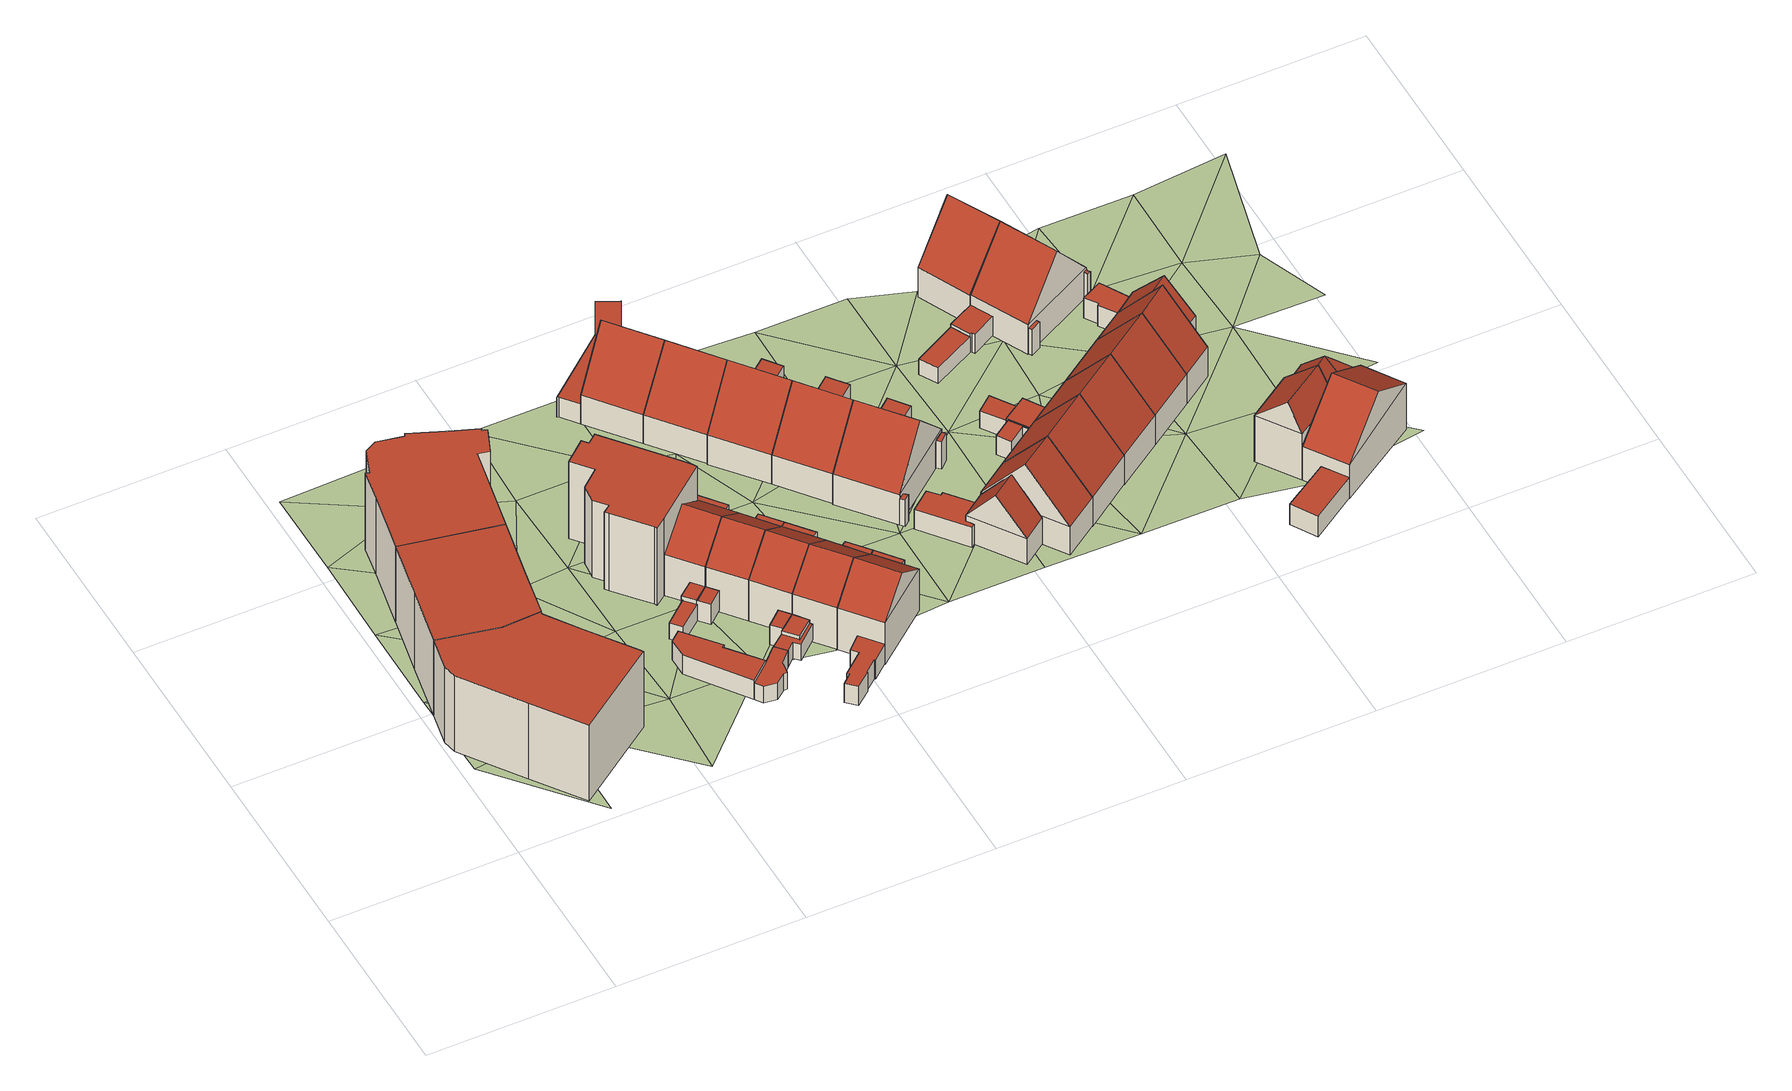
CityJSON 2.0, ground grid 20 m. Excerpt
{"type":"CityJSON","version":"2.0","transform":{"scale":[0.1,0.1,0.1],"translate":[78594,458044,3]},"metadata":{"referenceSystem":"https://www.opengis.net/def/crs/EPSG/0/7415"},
"CityObjects":{
"building1":{"type":"Building","attributes":{"roofType":"1000","RelativeEavesHeight":10,"RelativeRidgeHeight":10,"AbsoluteEavesHeight":14.43,"AbsoluteRidgeHeight":14.43,"validity":"0"},"geometry":[{"type":"Solid","lod":"2","boundaries":[[[[0,1,2,3]],[[1,4,5,2]],[[4,6,7,5]],[[6,8,9,7]],[[8,10,11,9]],[[10,12,13,11]],[[12,14,15,13]],[[14,16,17,15]],[[16,18,19,17]],[[18,20,21,19]],[[20,22,23,21]],[[22,0,3,23]],[[22,20,18,16,14,12,10,8,6,4,1,0]],[[3,2,5,7,9,11,13,15,17,19,21,23]]]],"semantics":{"surfaces":[{"type":"WallSurface"},{"type":"RoofSurface","Direction":0,"Slope":90},{"type":"GroundSurface"}],"values":[[0,0,0,0,0,0,0,0,0,0,0,0,1,2]]}}]},
"building2":{"type":"Building","attributes":{"roofType":"1000","RelativeEavesHeight":9.98,"RelativeRidgeHeight":9.98,"AbsoluteEavesHeight":14.43,"AbsoluteRidgeHeight":14.43,"validity":"0"},"geometry":[{"type":"Solid","lod":"2","boundaries":[[[[12,10,11,13]],[[10,8,9,11]],[[8,24,25,9]],[[24,26,27,25]],[[26,28,29,27]],[[28,30,31,29]],[[30,12,13,31]],[[30,28,26,24,8,10,12]],[[13,11,9,25,27,29,31]]]],"semantics":{"surfaces":[{"type":"WallSurface"},{"type":"RoofSurface","Direction":0,"Slope":90},{"type":"GroundSurface"}],"values":[[0,0,0,0,0,0,0,1,2]]}}]},
"building3":{"type":"Building","attributes":{"roofType":"1000","RelativeEavesHeight":10.15,"RelativeRidgeHeight":10.15,"AbsoluteEavesHeight":14.42,"AbsoluteRidgeHeight":14.42,"validity":"0"},"geometry":[{"type":"Solid","lod":"2","boundaries":[[[[28,26,32,33]],[[26,34,35,32]],[[34,36,37,35]],[[36,38,39,37]],[[38,40,41,39]],[[40,42,43,41]],[[42,44,45,43]],[[44,46,47,45]],[[46,48,49,47]],[[48,50,51,49]],[[50,52,53,51]],[[52,54,55,53]],[[54,56,57,55]],[[56,58,59,57]],[[58,60,61,59]],[[60,28,33,61]],[[60,58,56,54,52,50,48,46,44,42,40,38,36,34,26,28]],[[33,32,35,37,39,41,43,45,47,49,51,53,55,57,59,61]]]],"semantics":{"surfaces":[{"type":"WallSurface"},{"type":"RoofSurface","Direction":0,"Slope":90},{"type":"GroundSurface"}],"values":[[0,0,0,0,0,0,0,0,0,0,0,0,0,0,0,0,1,2]]}}]},
"building4":{"type":"Building","attributes":{"roofType":"1000","RelativeEavesHeight":2.51,"RelativeRidgeHeight":2.51,"AbsoluteEavesHeight":6.83,"AbsoluteRidgeHeight":6.83,"validity":"0"},"geometry":[{"type":"Solid","lod":"2","boundaries":[[[[62,63,64,65]],[[63,66,67,64]],[[66,68,69,67]],[[68,70,71,69]],[[70,72,73,71]],[[72,74,75,73]],[[74,62,65,75]],[[74,72,70,68,66,63,62]],[[65,64,67,69,71,73,75]]]],"semantics":{"surfaces":[{"type":"WallSurface"},{"type":"RoofSurface","Direction":0,"Slope":90},{"type":"GroundSurface"}],"values":[[0,0,0,0,0,0,0,1,2]]}}]},
"building5":{"type":"Building","attributes":{"roofType":"1000","RelativeEavesHeight":2.15,"RelativeRidgeHeight":2.15,"AbsoluteEavesHeight":6.47,"AbsoluteRidgeHeight":6.47,"validity":"0"},"geometry":[{"type":"Solid","lod":"2","boundaries":[[[[76,77,78,67]],[[77,79,80,78]],[[79,81,82,80]],[[81,83,84,82]],[[83,85,86,84]],[[85,87,88,86]],[[87,89,90,88]],[[89,91,69,90]],[[91,76,67,69]],[[91,89,87,85,83,81,79,77,76]],[[67,78,80,82,84,86,88,90,69]]]],"semantics":{"surfaces":[{"type":"WallSurface"},{"type":"RoofSurface","Direction":0,"Slope":90},{"type":"GroundSurface"}],"values":[[0,0,0,0,0,0,0,0,0,1,2]]}}]},
"building6":{"type":"Building","attributes":{"roofType":"1000","RelativeEavesHeight":10.14,"RelativeRidgeHeight":10.14,"AbsoluteEavesHeight":14.25,"AbsoluteRidgeHeight":14.25,"validity":"0"},"geometry":[{"type":"Solid","lod":"2","boundaries":[[[[92,93,94,95]],[[93,96,97,94]],[[96,98,99,97]],[[98,100,101,99]],[[100,102,103,101]],[[102,104,105,103]],[[104,106,107,105]],[[106,108,109,107]],[[108,110,111,109]],[[110,112,113,111]],[[112,114,115,113]],[[114,116,117,115]],[[116,118,119,117]],[[118,120,121,119]],[[120,122,123,121]],[[122,92,95,123]],[[122,120,118,116,114,112,110,108,106,104,102,100,98,96,93,92]],[[95,94,97,99,101,103,105,107,109,111,113,115,117,119,121,123]]]],"semantics":{"surfaces":[{"type":"WallSurface"},{"type":"RoofSurface","Direction":0,"Slope":90},{"type":"GroundSurface"}],"values":[[0,0,0,0,0,0,0,0,0,0,0,0,0,0,0,0,1,2]]}}]},
"building7":{"type":"Building","attributes":{"validity":"0"},"children":["building7-1","building7-2","building7-3","building7-4"]},
"building7-1":{"type":"BuildingPart","attributes":{"roofType":"1030","RelativeEavesHeight":5.42,"RelativeRidgeHeight":8.47,"AbsoluteEavesHeight":9.52,"AbsoluteRidgeHeight":12.57,"validity":"0"},"parents":["building7"],"geometry":[{"type":"Solid","lod":"2","boundaries":[[[[124,125,97,126]],[[125,127,128,97]],[[127,129,130,128]],[[129,124,126,130]],[[127,125,131]],[[124,129,132]],[[125,124,132,131]],[[129,127,131,132]],[[126,97,128,130]]]],"semantics":{"surfaces":[{"type":"WallSurface"},{"type":"RoofSurface","Direction":230.19,"Slope":52.15},{"type":"RoofSurface","Direction":50.75,"Slope":52.15},{"type":"GroundSurface"}],"values":[[0,0,0,0,0,0,1,2,3]]}}]},
"building7-2":{"type":"BuildingPart","attributes":{"roofType":"1000","RelativeEavesHeight":2.6,"RelativeRidgeHeight":2.6,"AbsoluteEavesHeight":6.88,"AbsoluteRidgeHeight":6.88,"validity":"0"},"parents":["building7"],"geometry":[{"type":"Solid","lod":"2","boundaries":[[[[133,134,135,136]],[[134,137,138,135]],[[137,139,140,138]],[[139,133,136,140]],[[139,137,134,133]],[[136,135,138,140]]]],"semantics":{"surfaces":[{"type":"WallSurface"},{"type":"RoofSurface","Direction":0,"Slope":90},{"type":"GroundSurface"}],"values":[[0,0,0,0,1,2]]}}]},
"building7-3":{"type":"BuildingPart","attributes":{"roofType":"1000","RelativeEavesHeight":2.12,"RelativeRidgeHeight":2.12,"AbsoluteEavesHeight":6.42,"AbsoluteRidgeHeight":6.42,"validity":"0"},"parents":["building7"],"geometry":[{"type":"Solid","lod":"2","boundaries":[[[[141,142,143,135]],[[142,144,145,143]],[[144,146,147,145]],[[146,141,135,147]],[[146,144,142,141]],[[135,143,145,147]]]],"semantics":{"surfaces":[{"type":"WallSurface"},{"type":"RoofSurface","Direction":0,"Slope":90},{"type":"GroundSurface"}],"values":[[0,0,0,0,1,2]]}}]},
"building7-4":{"type":"BuildingPart","attributes":{"roofType":"1000","RelativeEavesHeight":5.43,"RelativeRidgeHeight":5.43,"AbsoluteEavesHeight":9.52,"AbsoluteRidgeHeight":9.52,"validity":"0"},"parents":["building7"],"geometry":[{"type":"Solid","lod":"2","boundaries":[[[[148,149,95,94]],[[149,150,151,95]],[[150,152,153,151]],[[152,154,155,153]],[[154,127,128,155]],[[127,148,94,128]],[[127,154,152,150,149,148]],[[94,95,151,153,155,128]]]],"semantics":{"surfaces":[{"type":"WallSurface"},{"type":"RoofSurface","Direction":0,"Slope":90},{"type":"GroundSurface"}],"values":[[0,0,0,0,0,0,1,2]]}}]},
"building8":{"type":"Building","attributes":{"validity":"0"},"children":["building8-1","building8-2","building8-3"]},
"building8-1":{"type":"BuildingPart","attributes":{"roofType":"1000","RelativeEavesHeight":2.61,"RelativeRidgeHeight":2.61,"AbsoluteEavesHeight":6.88,"AbsoluteRidgeHeight":6.88,"validity":"0"},"parents":["building8"],"geometry":[{"type":"Solid","lod":"2","boundaries":[[[[156,157,158,159]],[[157,160,161,158]],[[160,133,136,161]],[[133,156,159,136]],[[133,160,157,156]],[[159,158,161,136]]]],"semantics":{"surfaces":[{"type":"WallSurface"},{"type":"RoofSurface","Direction":0,"Slope":90},{"type":"GroundSurface"}],"values":[[0,0,0,0,1,2]]}}]},
"building8-2":{"type":"BuildingPart","attributes":{"roofType":"1030","RelativeEavesHeight":5.43,"RelativeRidgeHeight":8.49,"AbsoluteEavesHeight":9.52,"AbsoluteRidgeHeight":12.57,"validity":"0"},"parents":["building8"],"geometry":[{"type":"Solid","lod":"2","boundaries":[[[[129,162,163,130]],[[162,164,165,163]],[[164,124,126,165]],[[124,129,130,126]],[[164,162,166]],[[129,124,132]],[[162,129,132,166]],[[124,164,166,132]],[[130,163,165,126]]]],"semantics":{"surfaces":[{"type":"WallSurface"},{"type":"RoofSurface","Direction":50.98,"Slope":51.94},{"type":"RoofSurface","Direction":230.83,"Slope":51.94},{"type":"GroundSurface"}],"values":[[0,0,0,0,0,0,1,2,3]]}}]},
"building8-3":{"type":"BuildingPart","attributes":{"roofType":"1000","RelativeEavesHeight":5.45,"RelativeRidgeHeight":5.45,"AbsoluteEavesHeight":9.52,"AbsoluteRidgeHeight":9.52,"validity":"0"},"parents":["building8"],"geometry":[{"type":"Solid","lod":"2","boundaries":[[[[167,168,169,170]],[[168,171,172,169]],[[171,162,163,172]],[[162,167,170,163]],[[162,171,168,167]],[[170,169,172,163]]]],"semantics":{"surfaces":[{"type":"WallSurface"},{"type":"RoofSurface","Direction":243.34,"Slope":90},{"type":"GroundSurface"}],"values":[[0,0,0,0,1,2]]}}]},
"building9":{"type":"Building","attributes":{"validity":"0"},"children":["building9-1","building9-2","building9-3"]},
"building9-1":{"type":"BuildingPart","attributes":{"roofType":"1000","RelativeEavesHeight":2.6,"RelativeRidgeHeight":2.6,"AbsoluteEavesHeight":6.83,"AbsoluteRidgeHeight":6.83,"validity":"0"},"parents":["building9"],"geometry":[{"type":"Solid","lod":"2","boundaries":[[[[173,174,175,176]],[[174,177,178,175]],[[177,179,180,178]],[[179,173,176,180]],[[179,177,174,173]],[[176,175,178,180]]]],"semantics":{"surfaces":[{"type":"WallSurface"},{"type":"RoofSurface","Direction":0,"Slope":90},{"type":"GroundSurface"}],"values":[[0,0,0,0,1,2]]}}]},
"building9-2":{"type":"BuildingPart","attributes":{"roofType":"1030","RelativeEavesHeight":5.44,"RelativeRidgeHeight":8.49,"AbsoluteEavesHeight":9.52,"AbsoluteRidgeHeight":12.57,"validity":"0"},"parents":["building9"],"geometry":[{"type":"Solid","lod":"2","boundaries":[[[[181,164,165,182]],[[164,162,163,165]],[[162,183,184,163]],[[183,181,182,184]],[[162,164,166]],[[181,183,185]],[[164,181,185,166]],[[183,162,166,185]],[[182,165,163,184]]]],"semantics":{"surfaces":[{"type":"WallSurface"},{"type":"RoofSurface","Direction":231.42,"Slope":51.97},{"type":"RoofSurface","Direction":51.17,"Slope":51.97},{"type":"GroundSurface"}],"values":[[0,0,0,0,0,0,1,2,3]]}}]},
"building9-3":{"type":"BuildingPart","attributes":{"roofType":"1000","RelativeEavesHeight":5.45,"RelativeRidgeHeight":5.45,"AbsoluteEavesHeight":9.52,"AbsoluteRidgeHeight":9.52,"validity":"0"},"parents":["building9"],"geometry":[{"type":"Solid","lod":"2","boundaries":[[[[171,186,187,172]],[[186,188,189,187]],[[188,162,163,189]],[[162,171,172,163]],[[162,188,186,171]],[[172,187,189,163]]]],"semantics":{"surfaces":[{"type":"WallSurface"},{"type":"RoofSurface","Direction":220.69,"Slope":90},{"type":"GroundSurface"}],"values":[[0,0,0,0,1,2]]}}]},
"building10":{"type":"Building","attributes":{"validity":"0"},"children":["building10-1","building10-2","building10-3","building10-4"]},
"building10-1":{"type":"BuildingPart","attributes":{"roofType":"1000","RelativeEavesHeight":2.58,"RelativeRidgeHeight":2.58,"AbsoluteEavesHeight":6.83,"AbsoluteRidgeHeight":6.83,"validity":"0"},"parents":["building10"],"geometry":[{"type":"Solid","lod":"2","boundaries":[[[[190,191,192,193]],[[191,179,180,192]],[[179,194,195,180]],[[194,190,193,195]],[[194,179,191,190]],[[193,192,180,195]]]],"semantics":{"surfaces":[{"type":"WallSurface"},{"type":"RoofSurface","Direction":0,"Slope":90},{"type":"GroundSurface"}],"values":[[0,0,0,0,1,2]]}}]},
"building10-2":{"type":"BuildingPart","attributes":{"roofType":"1000","RelativeEavesHeight":2.16,"RelativeRidgeHeight":2.16,"AbsoluteEavesHeight":6.43,"AbsoluteRidgeHeight":6.43,"validity":"0"},"parents":["building10"],"geometry":[{"type":"Solid","lod":"2","boundaries":[[[[196,197,198,199]],[[197,200,201,198]],[[200,202,80,201]],[[202,203,78,80]],[[203,204,205,78]],[[204,206,207,205]],[[206,208,209,207]],[[208,196,199,209]],[[208,206,204,203,202,200,197,196]],[[199,198,201,80,78,205,207,209]]]],"semantics":{"surfaces":[{"type":"WallSurface"},{"type":"RoofSurface","Direction":0,"Slope":90},{"type":"GroundSurface"}],"values":[[0,0,0,0,0,0,0,0,1,2]]}}]},
"building10-3":{"type":"BuildingPart","attributes":{"roofType":"1030","RelativeEavesHeight":5.47,"RelativeRidgeHeight":8.52,"AbsoluteEavesHeight":9.52,"AbsoluteRidgeHeight":12.57,"validity":"0"},"parents":["building10"],"geometry":[{"type":"Solid","lod":"2","boundaries":[[[[183,210,211,212]],[[210,213,214,211]],[[213,181,215,214]],[[181,183,212,215]],[[213,210,216]],[[183,181,185]],[[210,183,185,216]],[[181,213,216,185]],[[212,211,214,215]]]],"semantics":{"surfaces":[{"type":"WallSurface"},{"type":"RoofSurface","Direction":50.97,"Slope":51.97},{"type":"RoofSurface","Direction":230.83,"Slope":51.97},{"type":"GroundSurface"}],"values":[[0,0,0,0,0,0,1,2,3]]}}]},
"building10-4":{"type":"BuildingPart","attributes":{"roofType":"1000","RelativeEavesHeight":5.49,"RelativeRidgeHeight":5.49,"AbsoluteEavesHeight":9.52,"AbsoluteRidgeHeight":9.52,"validity":"0"},"parents":["building10"],"geometry":[{"type":"Solid","lod":"2","boundaries":[[[[217,218,219,220]],[[218,221,222,219]],[[221,210,211,222]],[[210,217,220,211]],[[210,221,218,217]],[[220,219,222,211]]]],"semantics":{"surfaces":[{"type":"WallSurface"},{"type":"RoofSurface","Direction":0,"Slope":90},{"type":"GroundSurface"}],"values":[[0,0,0,0,1,2]]}}]},
"building11":{"type":"Building","attributes":{"validity":"0"},"children":["building11-1","building11-2","building11-3"]},
"building11-1":{"type":"BuildingPart","attributes":{"roofType":"1030","RelativeEavesHeight":5.5,"RelativeRidgeHeight":8.55,"AbsoluteEavesHeight":9.52,"AbsoluteRidgeHeight":12.57,"validity":"0"},"parents":["building11"],"geometry":[{"type":"Solid","lod":"2","boundaries":[[[[223,224,225,226]],[[224,227,228,225]],[[227,213,214,228]],[[213,223,226,214]],[[227,224,229]],[[223,213,216]],[[224,223,216,229]],[[213,227,229,216]],[[226,225,228,214]]]],"semantics":{"surfaces":[{"type":"WallSurface"},{"type":"RoofSurface","Direction":51.04,"Slope":51.92},{"type":"RoofSurface","Direction":230.85,"Slope":51.92},{"type":"GroundSurface"}],"values":[[0,0,0,0,0,0,1,2,3]]}}]},
"building11-2":{"type":"BuildingPart","attributes":{"roofType":"1000","RelativeEavesHeight":2.48,"RelativeRidgeHeight":2.48,"AbsoluteEavesHeight":6.72,"AbsoluteRidgeHeight":6.72,"validity":"0"},"parents":["building11"],"geometry":[{"type":"Solid","lod":"2","boundaries":[[[[230,231,232,233]],[[231,234,235,232]],[[234,236,237,235]],[[236,238,239,237]],[[238,240,241,239]],[[240,242,243,241]],[[242,244,245,243]],[[244,246,247,245]],[[246,248,249,247]],[[248,250,251,249]],[[250,252,253,251]],[[252,230,233,253]],[[252,250,248,246,244,242,240,238,236,234,231,230]],[[233,232,235,237,239,241,243,245,247,249,251,253]]]],"semantics":{"surfaces":[{"type":"WallSurface"},{"type":"RoofSurface","Direction":0,"Slope":90},{"type":"GroundSurface"}],"values":[[0,0,0,0,0,0,0,0,0,0,0,0,1,2]]}}]},
"building11-3":{"type":"BuildingPart","attributes":{"roofType":"1000","RelativeEavesHeight":5.51,"RelativeRidgeHeight":5.51,"AbsoluteEavesHeight":9.52,"AbsoluteRidgeHeight":9.52,"validity":"0"},"parents":["building11"],"geometry":[{"type":"Solid","lod":"2","boundaries":[[[[221,254,255,222]],[[254,256,257,255]],[[256,223,226,257]],[[223,221,222,226]],[[223,256,254,221]],[[222,255,257,226]]]],"semantics":{"surfaces":[{"type":"WallSurface"},{"type":"RoofSurface","Direction":0,"Slope":90},{"type":"GroundSurface"}],"values":[[0,0,0,0,1,2]]}}]},
"building12":{"type":"Building","attributes":{"validity":"0"},"children":["building12-1","building12-2"]},
"building12-1":{"type":"BuildingPart","attributes":{"roofType":"1000","RelativeEavesHeight":2.58,"RelativeRidgeHeight":2.58,"AbsoluteEavesHeight":6.77,"AbsoluteRidgeHeight":6.77,"validity":"0"},"parents":["building12"],"geometry":[{"type":"Solid","lod":"2","boundaries":[[[[258,259,260,261]],[[259,262,263,260]],[[262,264,265,263]],[[264,266,267,265]],[[266,268,269,267]],[[268,270,271,269]],[[270,258,261,271]],[[270,268,266,264,262,259,258]],[[261,260,263,265,267,269,271]]]],"semantics":{"surfaces":[{"type":"WallSurface"},{"type":"RoofSurface","Direction":0,"Slope":90},{"type":"GroundSurface"}],"values":[[0,0,0,0,0,0,0,1,2]]}}]},
"building12-2":{"type":"BuildingPart","attributes":{"roofType":"1030","RelativeEavesHeight":3.74,"RelativeRidgeHeight":9.28,"AbsoluteEavesHeight":7.97,"AbsoluteRidgeHeight":13.51,"validity":"0"},"parents":["building12"],"geometry":[{"type":"Solid","lod":"2","boundaries":[[[[272,273,261,274]],[[273,275,271,261]],[[275,276,277,271]],[[276,272,274,277]],[[275,273,278]],[[272,276,279]],[[273,272,279,278]],[[276,275,278,279]],[[274,261,271,277]]]],"semantics":{"surfaces":[{"type":"WallSurface"},{"type":"RoofSurface","Direction":231.35,"Slope":40.85},{"type":"RoofSurface","Direction":51.27,"Slope":40.85},{"type":"GroundSurface"}],"values":[[0,0,0,0,0,0,1,2,3]]}}]},
"building13":{"type":"Building","attributes":{"roofType":"1030","RelativeEavesHeight":3.79,"RelativeRidgeHeight":9.33,"AbsoluteEavesHeight":7.97,"AbsoluteRidgeHeight":13.51,"validity":"0"},"geometry":[{"type":"Solid","lod":"2","boundaries":[[[[280,272,274,281]],[[272,276,277,274]],[[276,282,283,277]],[[282,280,281,283]],[[276,272,279]],[[280,282,284]],[[272,280,284,279]],[[282,276,279,284]],[[281,274,277,283]]]],"semantics":{"surfaces":[{"type":"WallSurface"},{"type":"RoofSurface","Direction":231.04,"Slope":40.87},{"type":"RoofSurface","Direction":51.14,"Slope":40.82},{"type":"GroundSurface"}],"values":[[0,0,0,0,0,0,1,2,3]]}}]},
"building14":{"type":"Building","attributes":{"validity":"0"},"children":["building14-1","building14-2"]},
"building14-1":{"type":"BuildingPart","attributes":{"roofType":"1030","RelativeEavesHeight":3.86,"RelativeRidgeHeight":9.4,"AbsoluteEavesHeight":7.97,"AbsoluteRidgeHeight":13.51,"validity":"0"},"parents":["building14"],"geometry":[{"type":"Solid","lod":"2","boundaries":[[[[285,280,286,287]],[[280,288,289,286]],[[288,290,291,289]],[[290,285,287,291]],[[288,280,284]],[[285,290,292]],[[280,285,292,284]],[[290,288,284,292]],[[287,286,289,291]]]],"semantics":{"surfaces":[{"type":"WallSurface"},{"type":"RoofSurface","Direction":231.05,"Slope":40.84},{"type":"RoofSurface","Direction":51.12,"Slope":40.84},{"type":"GroundSurface"}],"values":[[0,0,0,0,0,0,1,2,3]]}}]},
"building14-2":{"type":"BuildingPart","attributes":{"roofType":"1000","RelativeEavesHeight":2.45,"RelativeRidgeHeight":2.45,"AbsoluteEavesHeight":6.58,"AbsoluteRidgeHeight":6.58,"validity":"0"},"parents":["building14"],"geometry":[{"type":"Solid","lod":"2","boundaries":[[[[293,294,295,289]],[[294,296,297,295]],[[296,298,299,297]],[[298,293,289,299]],[[298,296,294,293]],[[289,295,297,299]]]],"semantics":{"surfaces":[{"type":"WallSurface"},{"type":"RoofSurface","Direction":0,"Slope":90},{"type":"GroundSurface"}],"values":[[0,0,0,0,1,2]]}}]},
"building15":{"type":"Building","attributes":{"validity":"0"},"children":["building15-1","building15-2"]},
"building15-1":{"type":"BuildingPart","attributes":{"roofType":"1000","RelativeEavesHeight":2.8,"RelativeRidgeHeight":2.8,"AbsoluteEavesHeight":6.9,"AbsoluteRidgeHeight":6.9,"validity":"0"},"parents":["building15"],"geometry":[{"type":"Solid","lod":"2","boundaries":[[[[300,301,302,291]],[[301,303,304,302]],[[303,305,306,304]],[[305,300,291,306]],[[305,303,301,300]],[[291,302,304,306]]]],"semantics":{"surfaces":[{"type":"WallSurface"},{"type":"RoofSurface","Direction":0,"Slope":90},{"type":"GroundSurface"}],"values":[[0,0,0,0,1,2]]}}]},
"building15-2":{"type":"BuildingPart","attributes":{"roofType":"1030","RelativeEavesHeight":3.88,"RelativeRidgeHeight":9.43,"AbsoluteEavesHeight":7.97,"AbsoluteRidgeHeight":13.51,"validity":"0"},"parents":["building15"],"geometry":[{"type":"Solid","lod":"2","boundaries":[[[[307,285,287,308]],[[285,290,291,287]],[[290,309,310,291]],[[309,307,308,310]],[[290,285,292]],[[307,309,311]],[[285,307,311,292]],[[309,290,292,311]],[[308,287,291,310]]]],"semantics":{"surfaces":[{"type":"WallSurface"},{"type":"RoofSurface","Direction":231.13,"Slope":40.75},{"type":"RoofSurface","Direction":51.19,"Slope":40.85},{"type":"GroundSurface"}],"values":[[0,0,0,0,0,0,1,2,3]]}}]},
"building16":{"type":"Building","attributes":{"validity":"0"},"children":["building16-1","building16-2","building16-3","building16-4"]},
"building16-1":{"type":"BuildingPart","attributes":{"roofType":"1000","RelativeEavesHeight":2.51,"RelativeRidgeHeight":2.51,"AbsoluteEavesHeight":6.58,"AbsoluteRidgeHeight":6.58,"validity":"0"},"parents":["building16"],"geometry":[{"type":"Solid","lod":"2","boundaries":[[[[312,313,314,310]],[[313,315,316,314]],[[315,317,318,316]],[[317,312,310,318]],[[317,315,313,312]],[[310,314,316,318]]]],"semantics":{"surfaces":[{"type":"WallSurface"},{"type":"RoofSurface","Direction":0,"Slope":90},{"type":"GroundSurface"}],"values":[[0,0,0,0,1,2]]}}]},
"building16-2":{"type":"BuildingPart","attributes":{"roofType":"1000","RelativeEavesHeight":3.49,"RelativeRidgeHeight":3.49,"AbsoluteEavesHeight":7.52,"AbsoluteRidgeHeight":7.52,"validity":"0"},"parents":["building16"],"geometry":[{"type":"Solid","lod":"2","boundaries":[[[[319,320,321,322]],[[320,323,324,321]],[[323,325,326,324]],[[325,319,322,326]],[[325,323,320,319]],[[322,321,324,326]]]],"semantics":{"surfaces":[{"type":"WallSurface"},{"type":"RoofSurface","Direction":0,"Slope":90},{"type":"GroundSurface"}],"values":[[0,0,0,0,1,2]]}}]},
"building16-3":{"type":"BuildingPart","attributes":{"roofType":"1000","RelativeEavesHeight":3.59,"RelativeRidgeHeight":3.59,"AbsoluteEavesHeight":7.62,"AbsoluteRidgeHeight":7.62,"validity":"0"},"parents":["building16"],"geometry":[{"type":"Solid","lod":"2","boundaries":[[[[327,328,329,330]],[[328,331,332,329]],[[331,333,334,332]],[[333,327,330,334]],[[333,331,328,327]],[[330,329,332,334]]]],"semantics":{"surfaces":[{"type":"WallSurface"},{"type":"RoofSurface","Direction":0,"Slope":90},{"type":"GroundSurface"}],"values":[[0,0,0,0,1,2]]}}]},
"building16-4":{"type":"BuildingPart","attributes":{"roofType":"1030","RelativeEavesHeight":3.93,"RelativeRidgeHeight":9.47,"AbsoluteEavesHeight":7.97,"AbsoluteRidgeHeight":13.51,"validity":"0"},"parents":["building16"],"geometry":[{"type":"Solid","lod":"2","boundaries":[[[[335,307,336,326]],[[307,309,337,336]],[[309,338,334,337]],[[338,335,326,334]],[[309,307,311]],[[335,338,339]],[[307,335,339,311]],[[338,309,311,339]],[[326,336,337,334]]]],"semantics":{"surfaces":[{"type":"WallSurface"},{"type":"RoofSurface","Direction":230.91,"Slope":40.71},{"type":"RoofSurface","Direction":50.83,"Slope":40.71},{"type":"GroundSurface"}],"values":[[0,0,0,0,0,0,1,2,3]]}}]},
"building17":{"type":"Building","attributes":{"validity":"0"},"children":["building17-1","building17-2","building17-3"]},
"building17-1":{"type":"BuildingPart","attributes":{"roofType":"1030","RelativeEavesHeight":3.4,"RelativeRidgeHeight":7.58,"AbsoluteEavesHeight":7.34,"AbsoluteRidgeHeight":11.52,"validity":"0"},"parents":["building17"],"geometry":[{"type":"Solid","lod":"2","boundaries":[[[[340,341,342,343]],[[341,344,345,342]],[[344,346,347,345]],[[346,340,343,347]],[[344,341,348]],[[340,346,349]],[[341,340,349,348]],[[346,344,348,349]],[[343,342,345,347]]]],"semantics":{"surfaces":[{"type":"WallSurface"},{"type":"RoofSurface","Direction":145.06,"Slope":38.12},{"type":"RoofSurface","Direction":325.24,"Slope":38.12},{"type":"GroundSurface"}],"values":[[0,0,0,0,0,0,1,2,3]]}}]},
"building17-2":{"type":"BuildingPart","attributes":{"roofType":"1030","RelativeEavesHeight":3.76,"RelativeRidgeHeight":9.65,"AbsoluteEavesHeight":7.64,"AbsoluteRidgeHeight":13.53,"validity":"0"},"parents":["building17"],"geometry":[{"type":"Solid","lod":"2","boundaries":[[[[350,351,352,353]],[[351,354,347,352]],[[354,355,356,347]],[[355,350,353,356]],[[354,351,357]],[[350,355,358]],[[351,350,358,357]],[[355,354,357,358]],[[353,352,347,356]]]],"semantics":{"surfaces":[{"type":"WallSurface"},{"type":"RoofSurface","Direction":145.42,"Slope":39.13},{"type":"RoofSurface","Direction":325.36,"Slope":39.13},{"type":"GroundSurface"}],"values":[[0,0,0,0,0,0,1,2,3]]}}]},
"building17-3":{"type":"BuildingPart","attributes":{"roofType":"1000","RelativeEavesHeight":2.57,"RelativeRidgeHeight":2.57,"AbsoluteEavesHeight":6.59,"AbsoluteRidgeHeight":6.59,"validity":"0"},"parents":["building17"],"geometry":[{"type":"Solid","lod":"2","boundaries":[[[[359,360,361,362]],[[360,363,364,361]],[[363,365,366,364]],[[365,367,368,366]],[[367,369,370,368]],[[369,371,372,370]],[[371,373,374,372]],[[373,359,362,374]],[[373,371,369,367,365,363,360,359]],[[362,361,364,366,368,370,372,374]]]],"semantics":{"surfaces":[{"type":"WallSurface"},{"type":"RoofSurface","Direction":0,"Slope":90},{"type":"GroundSurface"}],"values":[[0,0,0,0,0,0,0,0,1,2]]}}]},
"building18":{"type":"Building","attributes":{"validity":"0"},"children":["building18-1","building18-2"]},
"building18-1":{"type":"BuildingPart","attributes":{"roofType":"1030","RelativeEavesHeight":3.87,"RelativeRidgeHeight":9.76,"AbsoluteEavesHeight":7.64,"AbsoluteRidgeHeight":13.53,"validity":"0"},"parents":["building18"],"geometry":[{"type":"Solid","lod":"2","boundaries":[[[[375,350,376,377]],[[350,355,378,376]],[[355,379,380,378]],[[379,375,377,380]],[[355,350,358]],[[375,379,381]],[[350,375,381,358]],[[379,355,358,381]],[[377,376,378,380]]]],"semantics":{"surfaces":[{"type":"WallSurface"},{"type":"RoofSurface","Direction":145.37,"Slope":39.2},{"type":"RoofSurface","Direction":325.19,"Slope":39.2},{"type":"GroundSurface"}],"values":[[0,0,0,0,0,0,1,2,3]]}}]},
"building18-2":{"type":"BuildingPart","attributes":{"roofType":"1000","RelativeEavesHeight":2.51,"RelativeRidgeHeight":2.51,"AbsoluteEavesHeight":6.38,"AbsoluteRidgeHeight":6.38,"validity":"0"},"parents":["building18"],"geometry":[{"type":"Solid","lod":"2","boundaries":[[[[382,383,384,385]],[[383,386,387,384]],[[386,388,389,387]],[[388,390,391,389]],[[390,392,393,391]],[[392,382,385,393]],[[392,390,388,386,383,382]],[[385,384,387,389,391,393]]]],"semantics":{"surfaces":[{"type":"WallSurface"},{"type":"RoofSurface","Direction":0,"Slope":90},{"type":"GroundSurface"}],"values":[[0,0,0,0,0,0,1,2]]}}]},
"building19":{"type":"Building","attributes":{"validity":"0"},"children":["building19-1","building19-2","building19-3"]},
"building19-1":{"type":"BuildingPart","attributes":{"roofType":"1030","RelativeEavesHeight":3.93,"RelativeRidgeHeight":9.82,"AbsoluteEavesHeight":7.64,"AbsoluteRidgeHeight":13.53,"validity":"0"},"parents":["building19"],"geometry":[{"type":"Solid","lod":"2","boundaries":[[[[394,375,395,396]],[[375,379,397,395]],[[379,398,399,397]],[[398,394,396,399]],[[379,375,381]],[[394,398,400]],[[375,394,400,381]],[[398,379,381,400]],[[396,395,397,399]]]],"semantics":{"surfaces":[{"type":"WallSurface"},{"type":"RoofSurface","Direction":145.53,"Slope":39.07},{"type":"RoofSurface","Direction":325.68,"Slope":39.07},{"type":"GroundSurface"}],"values":[[0,0,0,0,0,0,1,2,3]]}}]},
"building19-2":{"type":"BuildingPart","attributes":{"roofType":"1000","RelativeEavesHeight":2.27,"RelativeRidgeHeight":2.27,"AbsoluteEavesHeight":6.17,"AbsoluteRidgeHeight":6.17,"validity":"0"},"parents":["building19"],"geometry":[{"type":"Solid","lod":"2","boundaries":[[[[401,402,403,404]],[[402,405,406,403]],[[405,407,408,406]],[[407,401,404,408]],[[407,405,402,401]],[[404,403,406,408]]]],"semantics":{"surfaces":[{"type":"WallSurface"},{"type":"RoofSurface","Direction":0,"Slope":90},{"type":"GroundSurface"}],"values":[[0,0,0,0,1,2]]}}]},
"building19-3":{"type":"BuildingPart","attributes":{"roofType":"1010","RelativeEavesHeight":2.66,"RelativeRidgeHeight":2.66,"AbsoluteEavesHeight":6.49,"AbsoluteRidgeHeight":6.49,"validity":"0"},"parents":["building19"],"geometry":[{"type":"Solid","lod":"2","boundaries":[[[[409,410,411,380]],[[410,412,413,411]],[[412,414,415,413]],[[414,409,380,415]],[[414,412,410,409]],[[380,411,413,415]]]],"semantics":{"surfaces":[{"type":"WallSurface"},{"type":"RoofSurface","Direction":0,"Slope":90},{"type":"GroundSurface"}],"values":[[0,0,0,0,1,2]]}}]},
"building20":{"type":"Building","attributes":{"validity":"0"},"children":["building20-1","building20-2","building20-3","building20-4","building20-5"]},
"building20-1":{"type":"BuildingPart","attributes":{"roofType":"1030","RelativeEavesHeight":3.94,"RelativeRidgeHeight":9.87,"AbsoluteEavesHeight":7.64,"AbsoluteRidgeHeight":13.56,"validity":"0"},"parents":["building20"],"geometry":[{"type":"Solid","lod":"2","boundaries":[[[[416,417,418,419]],[[417,420,421,418]],[[420,422,423,421]],[[422,416,419,423]],[[420,417,424]],[[416,422,425]],[[417,416,425,424]],[[422,420,424,425]],[[419,418,421,423]]]],"semantics":{"surfaces":[{"type":"WallSurface"},{"type":"RoofSurface","Direction":243.61,"Slope":37.99},{"type":"RoofSurface","Direction":63.51,"Slope":37.99},{"type":"GroundSurface"}],"values":[[0,0,0,0,0,0,1,2,3]]}}]},
"building20-2":{"type":"BuildingPart","attributes":{"roofType":"1000","RelativeEavesHeight":3.71,"RelativeRidgeHeight":3.71,"AbsoluteEavesHeight":7.42,"AbsoluteRidgeHeight":7.42,"validity":"0"},"parents":["building20"],"geometry":[{"type":"Solid","lod":"2","boundaries":[[[[426,427,428,429]],[[427,430,431,428]],[[430,432,433,431]],[[432,434,423,433]],[[434,426,429,423]],[[434,432,430,427,426]],[[429,428,431,433,423]]]],"semantics":{"surfaces":[{"type":"WallSurface"},{"type":"RoofSurface","Direction":0,"Slope":90},{"type":"GroundSurface"}],"values":[[0,0,0,0,0,1,2]]}}]},
"building20-3":{"type":"BuildingPart","attributes":{"roofType":"1000","RelativeEavesHeight":2.04,"RelativeRidgeHeight":2.04,"AbsoluteEavesHeight":5.87,"AbsoluteRidgeHeight":5.87,"validity":"0"},"parents":["building20"],"geometry":[{"type":"Solid","lod":"2","boundaries":[[[[435,436,437,438]],[[436,439,440,437]],[[439,441,442,440]],[[441,435,438,442]],[[441,439,436,435]],[[438,437,440,442]]]],"semantics":{"surfaces":[{"type":"WallSurface"},{"type":"RoofSurface","Direction":0,"Slope":90},{"type":"GroundSurface"}],"values":[[0,0,0,0,1,2]]}}]},
"building20-4":{"type":"BuildingPart","attributes":{"roofType":"1000","RelativeEavesHeight":2.48,"RelativeRidgeHeight":2.48,"AbsoluteEavesHeight":6.27,"AbsoluteRidgeHeight":6.27,"validity":"0"},"parents":["building20"],"geometry":[{"type":"Solid","lod":"2","boundaries":[[[[443,444,445,446]],[[444,447,448,445]],[[447,449,450,448]],[[449,451,438,450]],[[451,452,442,438]],[[452,443,446,442]],[[452,451,449,447,444,443]],[[446,445,448,450,438,442]]]],"semantics":{"surfaces":[{"type":"WallSurface"},{"type":"RoofSurface","Direction":0,"Slope":90},{"type":"GroundSurface"}],"values":[[0,0,0,0,0,0,1,2]]}}]},
"building20-5":{"type":"BuildingPart","attributes":{"roofType":"1000","RelativeEavesHeight":3.4,"RelativeRidgeHeight":3.4,"AbsoluteEavesHeight":7.21,"AbsoluteRidgeHeight":7.21,"validity":"0"},"parents":["building20"],"geometry":[{"type":"Solid","lod":"2","boundaries":[[[[453,454,455,456]],[[454,457,458,455]],[[457,459,460,458]],[[459,453,456,460]],[[459,457,454,453]],[[456,455,458,460]]]],"semantics":{"surfaces":[{"type":"WallSurface"},{"type":"RoofSurface","Direction":0,"Slope":90},{"type":"GroundSurface"}],"values":[[0,0,0,0,1,2]]}}]},
"building21":{"type":"Building","attributes":{"roofType":"1030","RelativeEavesHeight":3.94,"RelativeRidgeHeight":9.82,"AbsoluteEavesHeight":7.64,"AbsoluteRidgeHeight":13.53,"validity":"0"},"geometry":[{"type":"Solid","lod":"2","boundaries":[[[[461,394,396,462]],[[394,398,399,396]],[[398,463,464,399]],[[463,461,462,464]],[[398,394,400]],[[461,463,465]],[[394,461,465,400]],[[463,398,400,465]],[[462,396,399,464]]]],"semantics":{"surfaces":[{"type":"WallSurface"},{"type":"RoofSurface","Direction":145.51,"Slope":39.05},{"type":"RoofSurface","Direction":325.45,"Slope":39.05},{"type":"GroundSurface"}],"values":[[0,0,0,0,0,0,1,2,3]]}}]},
"building22":{"type":"Building","attributes":{"roofType":"1030","RelativeEavesHeight":3.94,"RelativeRidgeHeight":9.87,"AbsoluteEavesHeight":7.64,"AbsoluteRidgeHeight":13.56,"validity":"0"},"geometry":[{"type":"Solid","lod":"2","boundaries":[[[[466,467,468,469]],[[467,470,471,468]],[[470,420,421,471]],[[420,466,469,421]],[[470,467,472]],[[466,420,424]],[[467,466,424,472]],[[420,470,472,424]],[[469,468,471,421]]]],"semantics":{"surfaces":[{"type":"WallSurface"},{"type":"RoofSurface","Direction":243.57,"Slope":38.4},{"type":"RoofSurface","Direction":63.31,"Slope":38.05},{"type":"GroundSurface"}],"values":[[0,0,0,0,0,0,1,2,3]]}}]},
"building23":{"type":"Building","attributes":{"validity":"0"},"children":["building23-1","building23-2","building23-3"]},
"building23-1":{"type":"BuildingPart","attributes":{"roofType":"1000","RelativeEavesHeight":2.64,"RelativeRidgeHeight":2.64,"AbsoluteEavesHeight":6.37,"AbsoluteRidgeHeight":6.37,"validity":"0"},"parents":["building23"],"geometry":[{"type":"Solid","lod":"2","boundaries":[[[[473,474,475,476]],[[474,477,478,475]],[[477,479,480,478]],[[479,481,482,480]],[[481,483,484,482]],[[483,485,486,484]],[[485,487,488,486]],[[487,473,476,488]],[[487,485,483,481,479,477,474,473]],[[476,475,478,480,482,484,486,488]]]],"semantics":{"surfaces":[{"type":"WallSurface"},{"type":"RoofSurface","Direction":0,"Slope":90},{"type":"GroundSurface"}],"values":[[0,0,0,0,0,0,0,0,1,2]]}}]},
"building23-2":{"type":"BuildingPart","attributes":{"roofType":"1030","RelativeEavesHeight":3.94,"RelativeRidgeHeight":9.83,"AbsoluteEavesHeight":7.64,"AbsoluteRidgeHeight":13.53,"validity":"0"},"parents":["building23"],"geometry":[{"type":"Solid","lod":"2","boundaries":[[[[489,461,462,490]],[[461,463,464,462]],[[463,491,492,464]],[[491,489,490,492]],[[463,461,465]],[[489,491,493]],[[461,489,493,465]],[[491,463,465,493]],[[490,462,464,492]]]],"semantics":{"surfaces":[{"type":"WallSurface"},{"type":"RoofSurface","Direction":145.52,"Slope":39.09},{"type":"RoofSurface","Direction":325.42,"Slope":39.09},{"type":"GroundSurface"}],"values":[[0,0,0,0,0,0,1,2,3]]}}]},
"building23-3":{"type":"BuildingPart","attributes":{"roofType":"1030","RelativeEavesHeight":3.89,"RelativeRidgeHeight":7.58,"AbsoluteEavesHeight":7.64,"AbsoluteRidgeHeight":11.33,"validity":"0"},"parents":["building23"],"geometry":[{"type":"Solid","lod":"2","boundaries":[[[[494,495,496,497]],[[495,491,498,496]],[[491,499,500,498]],[[499,494,497,500]],[[491,495,501]],[[494,499,502]],[[495,494,502,501]],[[499,491,501,502]],[[497,496,498,500]]]],"semantics":{"surfaces":[{"type":"WallSurface"},{"type":"RoofSurface","Direction":145.66,"Slope":41.76},{"type":"RoofSurface","Direction":325.47,"Slope":41.76},{"type":"GroundSurface"}],"values":[[0,0,0,0,0,0,1,2,3]]}}]},
"building24":{"type":"Building","attributes":{"validity":"0"},"children":["building24-1","building24-2"]},
"building24-1":{"type":"BuildingPart","attributes":{"roofType":"1030","RelativeEavesHeight":5.31,"RelativeRidgeHeight":9.63,"AbsoluteEavesHeight":9.07,"AbsoluteRidgeHeight":13.39,"validity":"0"},"parents":["building24"],"geometry":[{"type":"Solid","lod":"2","boundaries":[[[[503,504,505,506]],[[504,507,508,505]],[[507,509,510,508]],[[509,503,506,510]],[[507,504,511]],[[503,509,512]],[[504,503,512,511]],[[509,507,511,512]],[[506,505,508,510]]]],"semantics":{"surfaces":[{"type":"WallSurface"},{"type":"RoofSurface","Direction":56.98,"Slope":56.54},{"type":"RoofSurface","Direction":236.14,"Slope":45.75},{"type":"GroundSurface"}],"values":[[0,0,0,0,0,0,1,2,3]]}}]},
"building24-2":{"type":"BuildingPart","attributes":{"roofType":"1000","RelativeEavesHeight":2.75,"RelativeRidgeHeight":2.75,"AbsoluteEavesHeight":6.62,"AbsoluteRidgeHeight":6.62,"validity":"0"},"parents":["building24"],"geometry":[{"type":"Solid","lod":"2","boundaries":[[[[513,514,515,516]],[[514,517,518,515]],[[517,519,520,518]],[[519,513,516,520]],[[519,517,514,513]],[[516,515,518,520]]]],"semantics":{"surfaces":[{"type":"WallSurface"},{"type":"RoofSurface","Direction":0,"Slope":90},{"type":"GroundSurface"}],"values":[[0,0,0,0,1,2]]}}]},
"building25":{"type":"Building","attributes":{"validity":"0"},"children":["building25-1","building25-2","building25-3"]},
"building25-1":{"type":"BuildingPart","attributes":{"roofType":"1120","RelativeEavesHeight":6.15,"RelativeRidgeHeight":9.54,"AbsoluteEavesHeight":9.9,"AbsoluteRidgeHeight":13.29,"validity":"0"},"parents":["building25"],"geometry":[{"type":"Solid","lod":"2","boundaries":[[[[521,522,523,524]],[[522,525,526,523]],[[525,527,528,526]],[[527,521,524,528]],[[522,521,529]],[[525,522,529]],[[527,525,529]],[[521,527,529]],[[524,523,526,528]]]],"semantics":{"surfaces":[{"type":"WallSurface"},{"type":"RoofSurface","Direction":11.36,"Slope":38.72},{"type":"RoofSurface","Direction":57.6,"Slope":41.05},{"type":"RoofSurface","Direction":148.07,"Slope":27.93},{"type":"RoofSurface","Direction":236.95,"Slope":-14.62},{"type":"GroundSurface"}],"values":[[0,0,0,0,1,2,3,4,5]]}}]},
"building25-2":{"type":"BuildingPart","attributes":{"roofType":"1030","RelativeEavesHeight":6.13,"RelativeRidgeHeight":9.53,"AbsoluteEavesHeight":9.9,"AbsoluteRidgeHeight":13.29,"validity":"0"},"parents":["building25"],"geometry":[{"type":"Solid","lod":"2","boundaries":[[[[530,531,532,533]],[[531,534,535,532]],[[534,536,510,535]],[[536,530,533,510]],[[534,531,537]],[[530,536,538]],[[531,530,538,537]],[[536,534,537,538]],[[533,532,535,510]]]],"semantics":{"surfaces":[{"type":"WallSurface"},{"type":"RoofSurface","Direction":326.14,"Slope":46.18},{"type":"RoofSurface","Direction":147.38,"Slope":25.93},{"type":"GroundSurface"}],"values":[[0,0,0,0,0,0,1,2,3]]}}]},
"building25-3":{"type":"BuildingPart","attributes":{"roofType":"1130","RelativeEavesHeight":6.15,"RelativeRidgeHeight":9.54,"AbsoluteEavesHeight":9.9,"AbsoluteRidgeHeight":13.29,"validity":"0"},"parents":["building25"],"geometry":[{"type":"Solid","lod":"2","boundaries":[[[[539,521,524,540]],[[521,527,528,524]],[[527,534,535,528]],[[534,539,540,535]],[[527,521,529]],[[539,534,537]],[[521,539,537,529]],[[534,527,529,537]],[[540,524,528,535]]]],"semantics":{"surfaces":[{"type":"WallSurface"},{"type":"RoofSurface","Direction":56.95,"Slope":14.62},{"type":"RoofSurface","Direction":325.27,"Slope":40.79},{"type":"RoofSurface","Direction":146.79,"Slope":27.54},{"type":"GroundSurface"}],"values":[[0,0,0,0,1,0,2,3,4]]}}]},
"terrain1":{"type":"TINRelief","attributes":{"validity":"0"},"geometry":[{"type":"CompositeSurface","lod":"2","boundaries":[[[541,542,543]],[[542,544,543]],[[545,541,546]],[[541,543,546]],[[547,545,548]],[[549,547,550]],[[545,546,548]],[[546,543,551]],[[543,552,551]],[[547,548,550]],[[549,550,553]],[[548,546,554]],[[546,551,554]],[[551,552,555]],[[550,548,556]],[[548,554,557]],[[553,550,558]],[[548,557,556]],[[554,551,559]],[[557,554,559]],[[550,556,558]],[[551,555,559]],[[556,557,560]],[[557,559,561]],[[558,556,560]],[[557,561,560]],[[559,555,562]],[[555,563,562]],[[561,559,562]],[[558,560,564]],[[560,561,565]],[[564,560,565]],[[561,562,566]],[[561,566,565]],[[562,563,567]],[[564,565,568]],[[566,562,569]],[[562,567,569]],[[565,566,570]],[[568,565,570]],[[566,569,571]],[[566,571,570]],[[569,567,572]],[[568,570,573]],[[567,574,572]],[[571,569,575]],[[569,572,575]],[[570,571,576]],[[573,570,576]],[[572,574,577]],[[571,575,576]],[[575,572,578]],[[573,576,579]],[[572,577,578]],[[576,575,580]],[[575,578,581]],[[579,576,582]],[[575,581,580]],[[576,580,582]],[[578,577,583]],[[581,578,583]],[[577,584,583]],[[580,581,585]],[[581,583,585]],[[582,580,586]],[[580,585,587]],[[583,584,588]],[[584,589,588]],[[580,587,586]],[[585,583,590]],[[583,588,590]],[[587,585,591]],[[588,589,592]],[[585,590,591]],[[586,587,593]],[[587,591,593]],[[590,588,594]],[[591,590,595]],[[590,596,595]],[[593,591,597]],[[591,595,597]]]}]}
},
"vertices":[
[87,24,114],[50,76,114],[50,76,14],[87,24,14],[5,140,114],[5,140,14],[2,155,114],[2,155,14],[9,191,114],[9,191,14],[74,177,114],[74,177,14],[116,179,114],[116,179,14],[115,176,114],[115,176,14],[140,140,114],[140,140,14],[175,91,114],[175,91,14],[176,89,114],[176,89,14],[177,88,114],[177,88,14],
[21,254,114],[21,254,14],[34,318,114],[34,318,14],[139,297,114],[139,297,14],[126,233,114],[126,233,14],
[34,318,13],[139,297,13],[47,383,114],[47,383,13],[53,417,114],[53,417,13],[57,416,114],[57,416,13],[67,443,114],[67,443,13],[80,450,114],[80,450,13],[108,444,114],[108,444,13],[110,447,114],[110,447,13],[153,429,114],[153,429,13],[177,420,114],[177,420,13],[176,418,114],[176,418,13],[181,416,114],[181,416,13],[170,389,114],[170,389,13],[158,392,114],[158,392,13],[152,362,114],[152,362,13],
[283,129,38],[280,127,38],[280,127,13],[283,129,13],[308,93,38],[308,93,13],[286,74,38],[286,74,13],[242,135,38],[242,135,13],[242,156,38],[242,156,13],[253,165,38],[253,165,13],
[308,93,35],[324,109,35],[324,109,13],[334,98,35],[334,98,13],[322,85,35],[322,85,13],[320,72,35],[320,72,13],[316,72,35],[316,72,13],[306,64,35],[306,64,13],[292,66,35],[292,66,13],[286,74,35],
[331,289,113],[334,284,113],[334,284,11],[331,289,11],[275,237,113],[275,237,11],[263,228,113],[263,228,11],[262,231,113],[262,231,11],[232,266,113],[232,266,11],[229,270,113],[229,270,11],[237,276,113],[237,276,11],[226,289,113],[226,289,11],[228,308,113],[228,308,11],[247,324,113],[247,324,11],[230,345,113],[230,345,11],[253,364,113],[253,364,11],[258,358,113],[258,358,11],[268,366,113],[268,366,11],[320,303,113],[320,303,11],
[302,205,65],[275,237,65],[302,205,11],[337,286,65],[337,286,11],[363,254,65],[363,254,11],[306,262,96],[332,230,96],
[302,205,39],[287,192,39],[287,192,13],[302,205,13],[276,204,39],[276,204,13],[292,217,39],[292,217,13],
[287,192,34],[261,171,34],[261,171,13],[252,182,34],[252,182,13],[277,203,34],[277,203,13],
[334,284,65],[331,289,65],[338,294,65],[338,294,11],[359,268,65],[359,268,11],[354,264,65],[354,264,11],
[311,194,39],[296,181,39],[296,181,13],[311,194,13],[286,192,39],[286,192,13],
[390,220,65],[390,220,11],[330,171,65],[330,171,11],[360,195,96],
[373,241,65],[378,245,65],[378,245,11],[373,241,11],[395,224,65],[395,224,11],
[342,123,38],[333,133,38],[333,133,12],[342,123,12],[349,147,38],[349,147,12],[358,136,38],[358,136,12],
[358,136,65],[358,136,11],[419,185,65],[419,185,11],[388,160,96],
[416,198,65],[416,198,11],[411,195,65],[411,195,11],
[351,107,38],[339,121,38],[339,121,12],[351,107,12],[369,122,38],[369,122,12],
[371,119,34],[349,100,34],[349,100,13],[371,119,13],[343,106,34],[343,106,13],[334,98,34],[324,109,34],[339,121,34],[339,121,13],[351,107,34],[351,107,13],[369,122,34],[369,122,13],
[447,149,65],[447,149,10],[419,185,10],[387,100,65],[387,100,10],[358,136,10],[417,125,96],
[429,172,65],[434,175,65],[434,175,10],[429,172,10],[452,153,65],[452,153,10],
[448,149,65],[479,111,65],[479,111,10],[448,149,10],[418,62,65],[418,62,10],[448,86,96],
[418,62,37],[400,47,37],[400,47,12],[418,62,12],[399,48,37],[399,48,12],[386,37,37],[386,37,12],[386,36,37],[386,36,12],[370,23,37],[370,23,12],[360,33,37],[360,33,12],[370,42,37],[370,42,12],[368,44,37],[368,44,12],[391,63,37],[391,63,12],[385,70,37],[385,70,12],[400,84,37],[400,84,12],
[472,128,65],[472,128,10],[468,125,65],[468,125,10],
[309,474,38],[295,491,38],[295,491,12],[309,474,12],[293,492,38],[293,492,12],[363,550,38],[363,550,12],[383,589,38],[383,589,12],[405,578,38],[405,578,12],[383,535,38],[383,535,12],
[349,424,50],[309,474,50],[349,424,12],[383,535,50],[424,484,50],[424,484,12],[346,505,105],[387,454,105],
[390,373,50],[390,373,12],[464,434,50],[464,434,12],[427,404,105],
[432,322,50],[390,373,11],[432,322,11],[465,434,50],[465,434,11],[506,382,50],[506,382,11],[469,352,105],
[465,434,36],[488,452,36],[488,452,11],[502,434,36],[502,434,11],[479,415,36],[479,415,11],
[506,382,39],[529,401,39],[529,401,11],[545,381,39],[545,381,11],[522,362,39],[522,362,11],
[471,273,50],[471,273,11],[546,333,50],[546,333,11],[508,303,105],
[546,333,36],[569,352,36],[569,352,11],[584,332,36],[584,332,11],[561,314,36],[561,314,11],
[520,225,45],[524,221,45],[524,221,10],[520,225,10],[518,216,45],[518,216,10],[514,220,45],[514,220,10],
[592,276,46],[583,268,46],[583,268,10],[592,276,10],[579,272,46],[579,272,10],[589,280,46],[589,280,10],
[514,220,50],[471,273,10],[546,333,10],[589,280,50],[551,250,105],
[622,138,43],[597,120,43],[597,120,9],[622,138,9],[560,174,43],[560,174,9],[585,192,43],[585,192,9],[578,147,85],[604,165,85],
[675,138,46],[639,113,46],[639,113,9],[675,138,9],[585,192,46],[621,217,46],[621,217,9],[612,153,105],[648,177,105],
[560,174,36],[565,166,36],[565,166,10],[560,174,10],[561,163,36],[561,163,10],[524,209,36],[524,209,10],[545,226,36],[545,226,10],[555,215,36],[555,215,10],[558,217,36],[558,217,10],[581,189,36],[581,189,10],
[727,174,46],[675,138,8],[727,174,8],[621,217,8],[673,253,46],[673,253,8],[700,213,105],
[673,253,34],[672,252,34],[672,252,9],[673,253,9],[665,262,34],[665,262,9],[647,249,34],[647,249,9],[638,263,34],[638,263,9],[657,276,34],[657,276,9],
[777,208,46],[727,174,7],[777,208,7],[673,253,7],[723,287,46],[723,287,7],[750,247,105],
[656,278,32],[640,301,32],[640,301,9],[656,278,9],[657,315,32],[657,315,9],[674,290,32],[674,290,9],
[673,253,35],[656,278,35],[656,278,8],[682,295,35],[682,295,8],[698,270,35],[698,270,8],
[726,369,46],[696,429,46],[696,429,7],[726,369,7],[779,471,46],[779,471,7],[809,412,46],[809,412,7],[738,450,106],[767,390,106],
[809,410,44],[811,407,44],[811,407,7],[809,410,7],[807,405,44],[807,405,7],[805,410,44],[805,410,7],[809,412,44],
[678,395,29],[633,372,29],[633,372,8],[678,395,8],[622,391,29],[622,391,8],[668,415,29],[668,415,8],
[696,429,33],[708,406,33],[708,406,8],[696,429,8],[682,392,33],[682,392,8],[680,395,33],[680,395,8],[678,395,33],[668,415,33],
[726,369,42],[737,375,42],[737,375,8],[726,369,8],[739,371,42],[739,371,8],[728,365,42],[728,365,8],
[828,243,46],[828,243,7],[774,322,46],[774,322,7],[801,282,105],
[695,429,46],[669,484,46],[669,484,7],[695,429,7],[752,525,46],[752,525,7],[710,504,106],
[833,363,34],[816,351,34],[816,351,7],[833,363,7],[801,373,34],[801,373,7],[803,375,34],[803,375,7],[794,388,34],[794,388,7],[816,399,34],[816,399,7],[841,355,34],[841,355,7],[839,354,34],[839,354,7],
[862,266,46],[862,266,7],[808,345,46],[808,345,7],[835,306,105],
[871,308,46],[845,291,46],[845,291,8],[871,308,8],[808,345,8],[833,363,46],[833,363,8],[827,318,83],[852,336,83],
[968,159,69],[995,118,69],[995,118,8],[968,159,8],[906,61,52],[906,61,8],[878,103,52],[878,103,8],[951,89,104],[923,131,104],
[856,28,36],[840,55,36],[840,55,9],[856,28,9],[889,86,36],[889,86,9],[906,61,36],[906,61,9],
[919,185,69],[948,179,69],[948,179,8],[919,185,8],[963,156,69],[963,156,8],[945,145,69],[945,145,8],[928,155,103],
[849,145,69],[897,177,69],[897,177,8],[849,145,8],[927,133,69],[927,133,8],[878,103,69],[917,147,103],[869,116,103],
[900,172,69],[900,172,8],
[8,210,15],[11,111,14],[101,119,16],[100,5,15],[9,311,14],[135,202,15],[10,411,14],[154,303,15],[10,509,14],[112,447,14],[215,110,14],[210,12,14],[110,512,13],[211,213,14],[310,110,13],[208,411,12],[210,308,14],[211,510,13],[294,213,13],[311,411,12],[320,310,11],[414,212,10],[384,97,13],[310,510,13],[370,398,12],[405,309,11],[509,109,9],[411,511,14],[509,210,10],[508,410,11],[540,339,12],[609,209,11],[510,509,10],[610,109,9],[611,309,10],[608,410,9],[711,108,8],[689,255,8],[608,510,9],[713,395,8],[709,315,9],[671,490,8],[809,208,7],[814,107,8],[798,329,9],[811,513,7],[818,417,7],[911,201,7],[890,92,9],[913,314,7],[909,411,7],[1009,109,8],[910,512,7],[1012,210,7],[979,387,8],[1009,311,8],[1010,518,10]
]}
